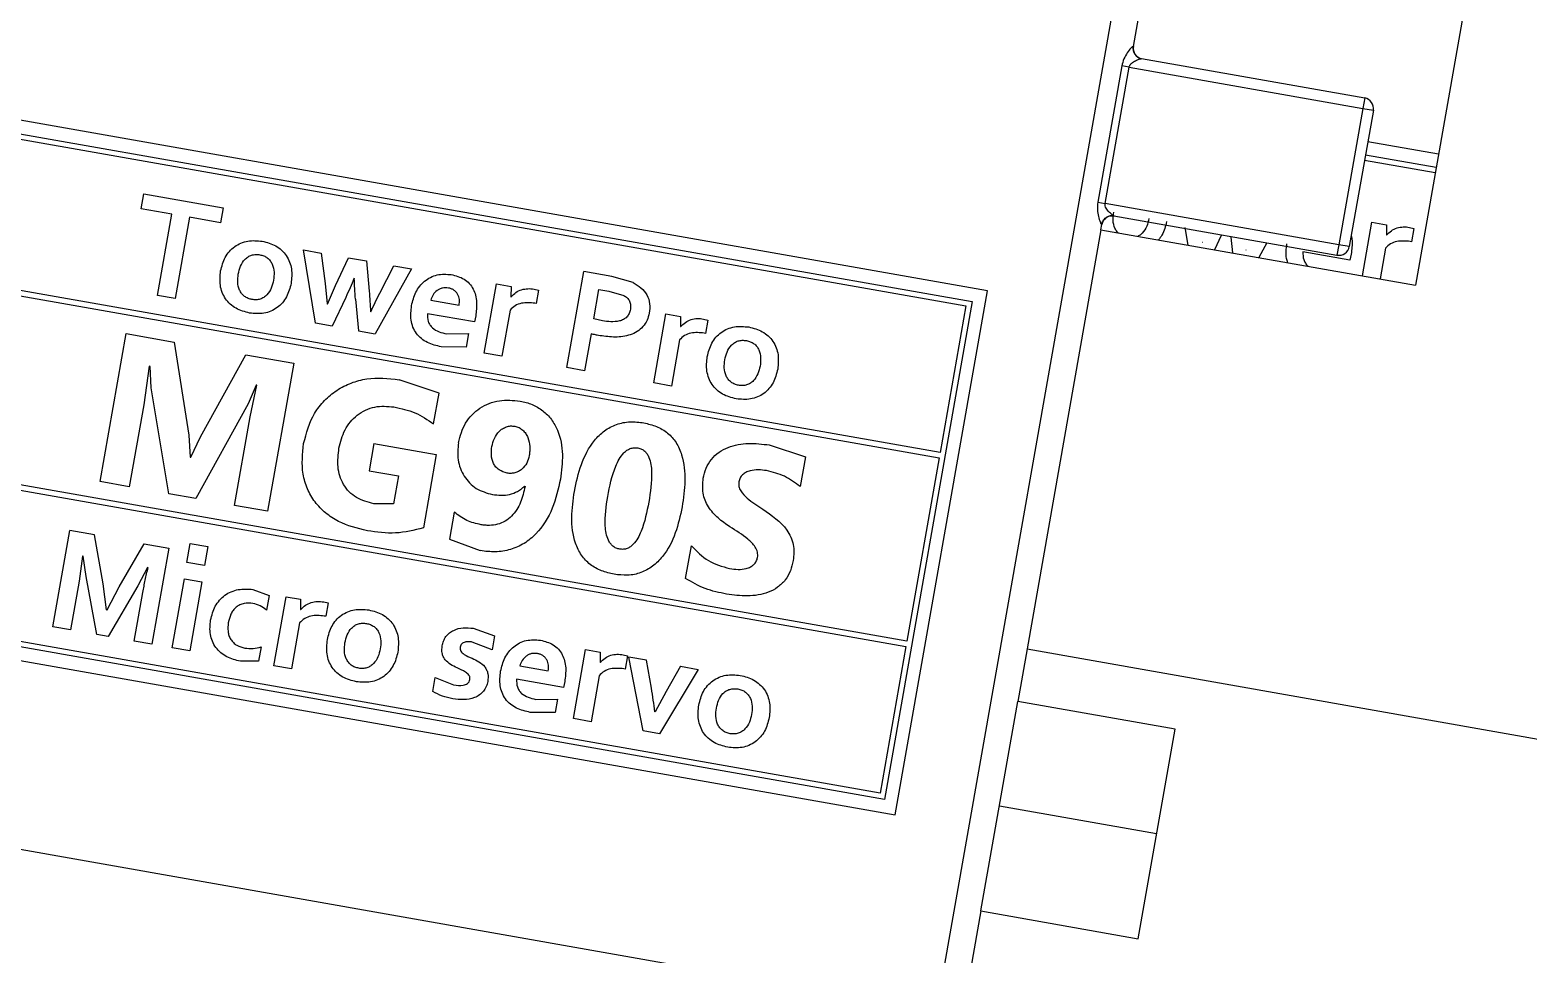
# Model space of a CAD drawing. Header units: millimetres. Extents: x -294 to 2792, y 5 to 1659.
# Drawn here: x -170.98 to -165.35, y 556.69 to 560.16 of the extents above; entities that cross this region are included whole.
import ezdxf

# ---------------------------------------------------------------- set-up
doc = ezdxf.new("R2010")
doc.units = ezdxf.units.MM
doc.layers.get('0').update_dxf_attribs({"lineweight": 18})

msp = doc.modelspace()

# ---------------------------------------------------------------- linework, layer by layer
at = {"color": 7, "linetype": 'Continuous', "lineweight": 25}
for p, q in [((-165.495, 560.7766), (-165.7729, 559.2009)), ((-166.876, 560.4312), (-167.5741, 556.4723)), ((-166.8331, 560.0987), (-166.7775, 560.4138)), ((-166.8331, 560.0987), (-166.8341, 560.0989)), ((-166.8765, 560.0251), (-166.9668, 559.513)), ((-166.9393, 559.5082), (-166.849, 560.0203)), ((-166.849, 560.0203), (-166.8765, 560.0251)), ((-166.849, 560.0203), (-165.9705, 559.8654)), ((-166.8021, 560.0526), (-165.9636, 559.9047)), ((-165.9705, 559.8654), (-166.0608, 559.3533)), ((-165.9311, 559.8584), (-166.0214, 559.3463)), ((-165.9636, 559.9047), (-165.9705, 559.8654)), ((-165.9705, 559.8654), (-165.9311, 559.8584)), ((-167.381, 559.1799), (-171.1232, 559.8397)), ((-171.0827, 559.7818), (-167.4389, 559.1393)), ((-171.0665, 559.7586), (-167.4621, 559.1231)), ((-165.6861, 559.6933), (-165.952, 559.7402)), ((-165.9606, 559.691), (-165.6947, 559.6441)), ((-165.9641, 559.6713), (-165.6982, 559.6244)), ((-170.5626, 559.4886), (-170.5527, 559.5447)), ((-170.5527, 559.5447), (-170.2546, 559.4921)), ((-166.9668, 559.513), (-166.9393, 559.5082)), ((-170.4465, 559.4681), (-170.5626, 559.4886)), ((-170.5004, 559.1625), (-170.4465, 559.4681)), ((-170.3803, 559.4565), (-170.4342, 559.1508)), ((-170.2645, 559.436), (-170.3803, 559.4565)), ((-170.2546, 559.4921), (-170.2645, 559.436)), ((-166.0608, 559.3533), (-166.9393, 559.5082)), ((-166.9063, 559.4617), (-166.0678, 559.3139)), ((-166.9547, 559.4093), (-167.2325, 557.8336)), ((-166.9547, 559.4093), (-166.9512, 559.429)), ((-166.9547, 559.4093), (-165.7729, 559.2009)), ((-166.9522, 559.4292), (-166.9512, 559.429)), ((-166.6272, 559.3516), (-166.638, 559.4177)), ((-165.9721, 559.2361), (-165.9365, 559.438)), ((-165.9365, 559.438), (-165.8816, 559.4283)), ((-165.8816, 559.4283), (-165.882, 559.3899)), ((-165.795, 559.4183), (-165.7785, 559.4144)), ((-165.7785, 559.4144), (-165.7873, 559.3644)), ((-166.5733, 559.3626), (-166.5722, 559.3624)), ((-166.503, 559.3875), (-166.5283, 559.3341)), ((-166.4664, 559.3811), (-166.4608, 559.3223)), ((-166.3309, 559.3603), (-166.362, 559.3048)), ((-166.0608, 559.3533), (-166.0678, 559.3139)), ((-166.0214, 559.3463), (-166.0608, 559.3533)), ((-165.882, 559.3899), (-165.8809, 559.3897)), ((-165.7873, 559.3644), (-165.7927, 559.3654)), ((-169.9526, 559.3338), (-169.8854, 559.3219)), ((-169.9074, 559.0579), (-169.9526, 559.3338)), ((-169.8854, 559.3219), (-169.8711, 559.2072)), ((-169.8316, 559.2002), (-169.7826, 559.3038)), ((-169.7826, 559.3038), (-169.7154, 559.292)), ((-169.7154, 559.292), (-169.7053, 559.178)), ((-166.4099, 559.3338), (-166.4089, 559.3336)), ((-166.0195, 559.295), (-166.1957, 559.3261)), ((-166.0146, 559.3181), (-166.0195, 559.295)), ((-165.8856, 559.3396), (-165.9059, 559.2244)), ((-169.5459, 559.2621), (-169.6828, 559.0183)), ((-169.6658, 559.171), (-169.6131, 559.2739)), ((-169.6131, 559.2739), (-169.5459, 559.2621)), ((-168.9619, 558.8912), (-168.8981, 559.2529)), ((-168.7927, 559.2343), (-168.8981, 559.2529)), ((-168.7127, 559.2106), (-168.7927, 559.2343)), ((-171.1672, 559.1874), (-167.5628, 558.5519)), ((-167.5593, 558.5716), (-171.1637, 559.2071)), ((-169.8711, 559.2072), (-169.8636, 559.1304)), ((-169.8625, 559.1302), (-169.8316, 559.2002)), ((-169.7612, 559.2273), (-169.7622, 559.2275)), ((-169.2726, 558.946), (-169.2268, 559.2058)), ((-169.2268, 559.2058), (-169.1719, 559.1961)), ((-169.1719, 559.1961), (-169.1723, 559.1577)), ((-169.0853, 559.1861), (-169.0688, 559.1822)), ((-169.0688, 559.1822), (-169.0776, 559.1322)), ((-168.8612, 559.0748), (-168.8418, 559.1852)), ((-168.8418, 559.1852), (-168.8045, 559.1786)), ((-168.8045, 559.1786), (-168.7482, 559.1622)), ((-167.7283, 557.2103), (-167.381, 559.1799)), ((-170.4342, 559.1508), (-170.5004, 559.1625)), ((-169.8636, 559.1304), (-169.8625, 559.1302)), ((-169.7933, 559.1553), (-169.8448, 559.0469)), ((-169.7567, 559.1489), (-169.7454, 559.0294)), ((-169.474, 559.1443), (-169.3671, 559.1255)), ((-169.1723, 559.1577), (-169.1712, 559.1575)), ((-169.0776, 559.1322), (-169.083, 559.1332)), ((-167.4389, 559.1393), (-167.7688, 557.2682)), ((-167.4621, 559.1231), (-167.5593, 558.5716)), ((-169.7002, 559.1016), (-169.6992, 559.1014)), ((-169.3098, 559.0629), (-169.486, 559.0939)), ((-169.3049, 559.0859), (-169.3098, 559.0629)), ((-169.1759, 559.1075), (-169.2064, 558.9343)), ((-168.8289, 559.0674), (-168.8612, 559.0748)), ((-168.6358, 558.8337), (-168.59, 559.0935)), ((-168.59, 559.0935), (-168.5351, 559.0838)), ((-168.5351, 559.0838), (-168.5355, 559.0454)), ((-168.4485, 559.0738), (-168.432, 559.0699)), ((-168.432, 559.0699), (-168.4408, 559.0199)), ((-170.7167, 558.4626), (-170.6186, 559.019)), ((-170.6186, 559.019), (-170.4385, 558.9873)), ((-169.8448, 559.0469), (-169.9074, 559.0579)), ((-169.7454, 559.0294), (-169.6828, 559.0183)), ((-169.4143, 559.0183), (-169.3321, 559.0195)), ((-169.3321, 559.0195), (-169.3411, 558.9684)), ((-168.8712, 559.0184), (-168.8957, 558.8795)), ((-168.5355, 559.0454), (-168.5345, 559.0452)), ((-168.4408, 559.0199), (-168.4462, 559.0209)), ((-170.4385, 558.9873), (-170.3835, 558.6375)), ((-169.3411, 558.9684), (-169.4346, 558.9693)), ((-168.5391, 558.9952), (-168.5696, 558.822)), ((-170.5321, 558.8962), (-170.5526, 558.7509)), ((-170.5286, 558.8956), (-170.5321, 558.8962)), ((-170.5249, 558.8148), (-170.5286, 558.8956)), ((-170.3394, 558.6306), (-170.1683, 558.9396)), ((-170.1683, 558.9396), (-169.9889, 558.908)), ((-169.9889, 558.908), (-170.087, 558.3515)), ((-169.2064, 558.9343), (-169.2726, 558.946)), ((-169.4427, 558.7946), (-169.593, 558.8457)), ((-168.8957, 558.8795), (-168.9619, 558.8912)), ((-170.4589, 558.4171), (-170.5249, 558.8148)), ((-170.1302, 558.8253), (-170.1606, 558.7546)), ((-170.1528, 558.7064), (-170.1271, 558.8248)), ((-170.1271, 558.8248), (-170.1302, 558.8253)), ((-169.463, 558.6794), (-169.4427, 558.7946)), ((-168.5696, 558.822), (-168.6358, 558.8337)), ((-170.5526, 558.7509), (-170.6069, 558.4432)), ((-170.1606, 558.7546), (-170.357, 558.3992)), ((-170.2115, 558.3735), (-170.1528, 558.7064)), ((-170.3835, 558.6375), (-170.3778, 558.5545)), ((-170.3756, 558.5541), (-170.3394, 558.6306)), ((-170.3778, 558.5545), (-170.3756, 558.5541)), ((-169.6874, 558.6057), (-169.7055, 558.5032)), ((-169.6874, 558.6057), (-169.4531, 558.5644)), ((-169.4531, 558.5644), (-169.5017, 558.2886)), ((-168.2015, 558.6004), (-168.0656, 558.5553)), ((-168.0656, 558.5553), (-168.0852, 558.444)), ((-169.7055, 558.5032), (-169.5956, 558.4838)), ((-167.5628, 558.5519), (-167.6843, 557.8625)), ((-171.2922, 558.4784), (-167.6878, 557.8428)), ((-167.6843, 557.8625), (-171.2887, 558.4981)), ((-170.6069, 558.4432), (-170.7167, 558.4626)), ((-169.5956, 558.4838), (-169.6141, 558.379)), ((-169.1216, 558.4455), (-169.1194, 558.4443)), ((-170.357, 558.3992), (-170.4589, 558.4171)), ((-170.087, 558.3515), (-170.2115, 558.3735)), ((-169.6141, 558.379), (-169.6877, 558.3793)), ((-169.3856, 558.3479), (-169.4035, 558.2462)), ((-170.894, 557.9167), (-170.8302, 558.2784)), ((-170.7375, 558.2621), (-170.8302, 558.2784)), ((-170.7053, 558.0789), (-170.7375, 558.2621)), ((-170.6447, 558.0673), (-170.5516, 558.2293)), ((-170.5516, 558.2293), (-170.4583, 558.2128)), ((-170.3907, 558.1589), (-170.3781, 558.2302)), ((-170.3781, 558.2302), (-170.3119, 558.2185)), ((-170.3119, 558.2185), (-170.3245, 558.1472)), ((-169.4035, 558.2462), (-169.2877, 558.2031)), ((-168.516, 558.0987), (-168.4944, 558.2217)), ((-170.7822, 558.1825), (-170.7954, 558.0886)), ((-170.7798, 558.182), (-170.7822, 558.1825)), ((-170.7687, 558.1054), (-170.7798, 558.182)), ((-170.4583, 558.2128), (-170.5221, 557.8511)), ((-170.7295, 557.8877), (-170.7687, 558.1054)), ((-170.5387, 558.1395), (-170.5754, 558.0713)), ((-170.5363, 558.1391), (-170.5387, 558.1395)), ((-170.3245, 558.1472), (-170.3907, 558.1589)), ((-170.7954, 558.0886), (-170.8278, 557.905)), ((-170.6921, 557.9811), (-170.7053, 558.0789)), ((-170.6904, 557.9809), (-170.6447, 558.0673)), ((-170.5754, 558.0713), (-170.6867, 557.8801)), ((-170.4457, 557.8377), (-170.3999, 558.0975)), ((-170.3999, 558.0975), (-170.3337, 558.0858)), ((-170.3337, 558.0858), (-170.3795, 557.826)), ((-170.1423, 558.0573), (-170.0815, 558.0341)), ((-170.5883, 557.8628), (-170.556, 558.0461)), ((-170.0815, 558.0341), (-170.0911, 557.98)), ((-170.0636, 557.7703), (-170.0178, 558.0301)), ((-170.0178, 558.0301), (-169.9629, 558.0204)), ((-169.9629, 558.0204), (-169.9633, 557.982)), ((-169.8763, 558.0104), (-169.8598, 558.0065)), ((-169.8598, 558.0065), (-169.8686, 557.9565)), ((-170.6921, 557.9811), (-170.6904, 557.9809)), ((-169.9633, 557.982), (-169.9622, 557.9818)), ((-169.8686, 557.9565), (-169.874, 557.9575)), ((-167.7688, 557.2682), (-171.4126, 557.9107)), ((-167.7851, 557.2913), (-171.3894, 557.9269)), ((-170.8278, 557.905), (-170.894, 557.9167)), ((-170.6867, 557.8801), (-170.7295, 557.8877)), ((-169.9669, 557.9317), (-169.9974, 557.7586)), ((-169.314, 557.9113), (-169.2338, 557.8826)), ((-169.2338, 557.8826), (-169.243, 557.8305)), ((-171.4705, 557.8701), (-167.7283, 557.2103)), ((-170.5221, 557.8511), (-170.5883, 557.8628)), ((-170.3795, 557.826), (-170.4457, 557.8377)), ((-170.1113, 557.8417), (-170.1207, 557.7882)), ((-169.243, 557.8305), (-169.3177, 557.8594)), ((-168.9378, 557.5718), (-168.892, 557.8316)), ((-168.892, 557.8316), (-168.837, 557.8219)), ((-167.6878, 557.8428), (-167.7851, 557.2913)), ((-167.2325, 557.8336), (-167.2672, 557.6367)), ((-167.2325, 557.8336), (-161.1267, 556.757)), ((-170.1207, 557.7882), (-170.1893, 557.7872)), ((-169.9974, 557.7586), (-170.0636, 557.7703)), ((-169.1392, 557.7701), (-169.0322, 557.7513)), ((-168.837, 557.8219), (-168.8374, 557.7835)), ((-168.8374, 557.7835), (-168.8364, 557.7833)), ((-168.7504, 557.8119), (-168.7339, 557.808)), ((-168.7339, 557.808), (-168.7427, 557.758)), ((-168.6627, 557.7912), (-168.7289, 557.8028)), ((-168.6756, 557.5255), (-168.7289, 557.8028)), ((-168.6447, 557.6857), (-168.6627, 557.7912)), ((-168.5353, 557.7687), (-168.5886, 557.6742)), ((-168.5353, 557.7687), (-168.4691, 557.757)), ((-169.466, 557.674), (-169.4568, 557.7263)), ((-169.4568, 557.7263), (-169.3878, 557.6984)), ((-168.9749, 557.6886), (-169.1511, 557.7197)), ((-168.9701, 557.7117), (-168.9749, 557.6886)), ((-168.841, 557.7332), (-168.8715, 557.5601)), ((-168.7427, 557.758), (-168.7482, 557.759)), ((-168.4691, 557.757), (-168.6137, 557.5146)), ((-168.5886, 557.6742), (-168.6305, 557.597)), ((-169.0794, 557.644), (-168.9972, 557.6453)), ((-168.9972, 557.6453), (-169.0062, 557.5942)), ((-167.4061, 556.8488), (-167.2672, 557.6367)), ((-166.6763, 557.5325), (-167.2672, 557.6367)), ((-169.0062, 557.5942), (-169.0997, 557.5951)), ((-168.8715, 557.5601), (-168.9378, 557.5718)), ((-168.6305, 557.597), (-168.6315, 557.5971)), ((-168.6137, 557.5146), (-168.6756, 557.5255)), ((-166.8153, 556.7446), (-166.6763, 557.5325)), ((-160.385, 555.2046), (-172.9905, 557.4273)), ((-166.7458, 557.1386), (-167.3367, 557.2427)), ((-167.4061, 556.8488), (-167.4756, 556.4549)), ((-167.4061, 556.8488), (-166.8153, 556.7446))]:
    msp.add_line(p, q, dxfattribs=at)
for centre, radius, start, end in [((-166.795, 560.0918), 0.0398, 169.7062, 259.7031), ((-166.7937, 560.0917), 0.04, 170, 260), ((-165.9705, 559.8654), 0.04, 350, 80), ((-166.9118, 559.4221), 0.04, 80, 170), ((-166.0608, 559.3533), 0.04, 260, 350)]:
    msp.add_arc(centre, radius, start, end, dxfattribs=at)
for points, knots in [([(-166.8341, 560.0989), (-166.835, 560.0986), (-166.8369, 560.098), (-166.8443, 560.0904), (-166.8558, 560.0754), (-166.8695, 560.0525), (-166.8742, 560.0342), (-166.8765, 560.0251)], [0, 0, 0, 0, 0.0105176, 0.02188727, 0.04369806, 0.06554, 0.08738312, 0.08738312, 0.08738312, 0.08738312]), ([(-166.849, 560.0203), (-166.8487, 560.0216), (-166.848, 560.0243), (-166.8449, 560.0299), (-166.8374, 560.0379), (-166.8247, 560.0454), (-166.8129, 560.0504), (-166.8053, 560.0526), (-166.8031, 560.0526), (-166.8021, 560.0526)], [0, 0, 0, 0, 0.0032288, 0.00675913, 0.01510473, 0.03014707, 0.04516318, 0.05322782, 0.06024047, 0.06024047, 0.06024047, 0.06024047]), ([(-166.9668, 559.513), (-166.9677, 559.5036), (-166.9696, 559.4849), (-166.9646, 559.4587), (-166.9589, 559.4406), (-166.9545, 559.431), (-166.9529, 559.4298), (-166.9522, 559.4292)], [0, 0, 0, 0, 0.02186919, 0.04369835, 0.06546163, 0.07685151, 0.08738253, 0.08738253, 0.08738253, 0.08738253]), ([(-166.9522, 559.4292), (-166.9508, 559.4341), (-166.9486, 559.4415), (-166.9422, 559.4499), (-166.936, 559.4553), (-166.9289, 559.4593), (-166.9189, 559.4626), (-166.9113, 559.4621), (-166.9063, 559.4617)], [0, 0, 0, 0, 0.01507407, 0.0231887, 0.03147554, 0.03976238, 0.04787702, 0.06295109, 0.06295109, 0.06295109, 0.06295109]), ([(-166.9063, 559.4617), (-166.9072, 559.4621), (-166.9093, 559.4628), (-166.9157, 559.4675), (-166.925, 559.4762), (-166.9344, 559.4876), (-166.9388, 559.4977), (-166.9397, 559.504), (-166.9394, 559.5068), (-166.9393, 559.5082)], [0, 0, 0, 0, 0.00700348, 0.01505272, 0.03008269, 0.04510695, 0.05347103, 0.05700718, 0.0602399, 0.0602399, 0.0602399, 0.0602399]), ([(-166.8903, 559.398), (-166.8917, 559.3992), (-166.8968, 559.404), (-166.9051, 559.4193), (-166.9109, 559.4447), (-166.9083, 559.465), (-166.907, 559.4752)], [0, 0, 0, 0, 0.00556726, 0.02108493, 0.05198764, 0.08299378, 0.08299378, 0.08299378, 0.08299378]), ([(-166.7745, 559.4518), (-166.7768, 559.4418), (-166.7813, 559.4219), (-166.7953, 559.4001), (-166.8082, 559.3884), (-166.8146, 559.3857), (-166.8163, 559.3849)], [0, 0, 0, 0, 0.03089777, 0.06170773, 0.07715565, 0.08281509, 0.08281509, 0.08281509, 0.08281509]), ([(-166.7083, 559.4401), (-166.7126, 559.4224), (-166.7186, 559.3974), (-166.7339, 559.377), (-166.7383, 559.3712)], [0, 0, 0, 0, 0.05454594, 0.07675931, 0.07675931, 0.07675931, 0.07675931]), ([(-165.8809, 559.3897), (-165.8754, 559.3954), (-165.8643, 559.4068), (-165.8424, 559.4172), (-165.8226, 559.4204), (-165.8068, 559.42), (-165.7989, 559.4189), (-165.795, 559.4183)], [0, 0, 0, 0, 0.02396273, 0.04792887, 0.07188438, 0.08388998, 0.09590251, 0.09590251, 0.09590251, 0.09590251]), ([(-170.2635, 559.2547), (-170.259, 559.2722), (-170.2522, 559.2986), (-170.2314, 559.3284), (-170.2114, 559.3469), (-170.1876, 559.3601), (-170.1528, 559.3706), (-170.1256, 559.368), (-170.1075, 559.3664)], [0, 0, 0, 0, 0.0544371, 0.0817396, 0.1090323, 0.1363151, 0.1636085, 0.2180149, 0.2180149, 0.2180149, 0.2180149]), ([(-170.1075, 559.3664), (-170.0899, 559.3618), (-170.0634, 559.355), (-170.0339, 559.3334), (-170.0159, 559.3128), (-170.0035, 559.2885), (-169.9942, 559.2533), (-169.9969, 559.2261), (-169.9986, 559.208)], [0, 0, 0, 0, 0.0545826, 0.0819619, 0.1093246, 0.1367009, 0.1640863, 0.218698, 0.218698, 0.218698, 0.218698]), ([(-166.2529, 559.2856), (-166.2546, 559.291), (-166.2615, 559.3138), (-166.2582, 559.3377), (-166.2557, 559.356)], [0, 0, 0, 0, 0.01719515, 0.07206027, 0.07206027, 0.07206027, 0.07206027]), ([(-166.0142, 559.3874), (-166.013, 559.3813), (-166.0087, 559.3584), (-166.0121, 559.3351), (-166.0146, 559.3181)], [0, 0, 0, 0, 0.01869525, 0.07030157, 0.07030157, 0.07030157, 0.07030157]), ([(-165.7927, 559.3654), (-165.8096, 559.3669), (-165.835, 559.3692), (-165.8675, 559.3574), (-165.8795, 559.3456), (-165.8856, 559.3396)], [0, 0, 0, 0, 0.0511241, 0.076758, 0.102384, 0.102384, 0.102384, 0.102384]), ([(-170.1973, 559.243), (-170.195, 559.2529), (-170.1905, 559.2728), (-170.1766, 559.2951), (-170.161, 559.3082), (-170.147, 559.3146), (-170.1318, 559.3171), (-170.1216, 559.316), (-170.1165, 559.3154)], [0, 0, 0, 0, 0.0308777, 0.0616689, 0.0773626, 0.092352, 0.1078455, 0.1234179, 0.1234179, 0.1234179, 0.1234179]), ([(-170.1165, 559.3154), (-170.1114, 559.3142), (-170.1014, 559.3118), (-170.0879, 559.3042), (-170.0768, 559.2935), (-170.0665, 559.2758), (-170.0611, 559.2501), (-170.0636, 559.2298), (-170.0648, 559.2196)], [0, 0, 0, 0, 0.0157074, 0.0312849, 0.0464084, 0.0619812, 0.0928863, 0.1238749, 0.1238749, 0.1238749, 0.1238749]), ([(-166.1957, 559.3261), (-166.1958, 559.3162), (-166.1959, 559.3013), (-166.1869, 559.284), (-166.1805, 559.2751), (-166.1756, 559.2722), (-166.1748, 559.2718)], [0, 0, 0, 0, 0.02955735, 0.04438603, 0.05924937, 0.06182612, 0.06182612, 0.06182612, 0.06182612]), ([(-170.1546, 559.0963), (-170.1723, 559.1008), (-170.1988, 559.1076), (-170.2283, 559.1292), (-170.2462, 559.1496), (-170.2586, 559.1739), (-170.2681, 559.2092), (-170.2654, 559.2365), (-170.2635, 559.2547)], [0, 0, 0, 0, 0.0546192, 0.0820114, 0.1093966, 0.1363336, 0.1641919, 0.2188377, 0.2188377, 0.2188377, 0.2188377]), ([(-170.1457, 559.1472), (-170.1506, 559.1484), (-170.1606, 559.1507), (-170.1741, 559.1584), (-170.1851, 559.1693), (-170.1956, 559.1869), (-170.2011, 559.2126), (-170.1986, 559.2328), (-170.1973, 559.243)], [0, 0, 0, 0, 0.0155234, 0.0309467, 0.0464223, 0.0619235, 0.0927935, 0.1237668, 0.1237668, 0.1237668, 0.1237668]), ([(-169.546, 559.1238), (-169.5418, 559.1412), (-169.5356, 559.1673), (-169.516, 559.1973), (-169.4976, 559.2168), (-169.4751, 559.2313), (-169.4414, 559.2438), (-169.4146, 559.2421), (-169.3967, 559.241)], [0, 0, 0, 0, 0.0537213, 0.0806459, 0.1075529, 0.1344576, 0.1613586, 0.2149041, 0.2149041, 0.2149041, 0.2149041]), ([(-169.3967, 559.241), (-169.38, 559.2366), (-169.3549, 559.2301), (-169.3282, 559.208), (-169.3137, 559.1871), (-169.3047, 559.1629), (-169.2995, 559.1289), (-169.3028, 559.1029), (-169.3049, 559.0859)], [0, 0, 0, 0, 0.0515652, 0.077303, 0.1033031, 0.1279442, 0.1551028, 0.2068496, 0.2068496, 0.2068496, 0.2068496]), ([(-169.9986, 559.208), (-170.0031, 559.1904), (-170.0099, 559.164), (-170.0308, 559.1342), (-170.0507, 559.1157), (-170.0745, 559.1025), (-170.1094, 559.092), (-170.1365, 559.0946), (-170.1546, 559.0963)], [0, 0, 0, 0, 0.0544461, 0.0817535, 0.1090542, 0.1363482, 0.163651, 0.2180679, 0.2180679, 0.2180679, 0.2180679]), ([(-170.0648, 559.2196), (-170.0671, 559.2097), (-170.0717, 559.1898), (-170.0855, 559.1676), (-170.1012, 559.1546), (-170.1152, 559.148), (-170.1279, 559.146), (-170.1381, 559.1461), (-170.1431, 559.1468), (-170.1457, 559.1472)], [0, 0, 0, 0, 0.0308476, 0.0616076, 0.0770305, 0.0924459, 0.1078659, 0.1155952, 0.123323, 0.123323, 0.123323, 0.123323]), ([(-169.7622, 559.2275), (-169.767, 559.2153), (-169.7767, 559.1909), (-169.7877, 559.1672), (-169.7933, 559.1553)], [0, 0, 0, 0, 0.03929786, 0.07859539, 0.07859539, 0.07859539, 0.07859539]), ([(-169.7567, 559.1489), (-169.7579, 559.1619), (-169.7602, 559.188), (-169.7609, 559.2142), (-169.7612, 559.2273)], [0, 0, 0, 0, 0.03929942, 0.07859838, 0.07859838, 0.07859838, 0.07859838]), ([(-169.7053, 559.178), (-169.7042, 559.1653), (-169.702, 559.1398), (-169.7008, 559.1143), (-169.7002, 559.1016)], [0, 0, 0, 0, 0.038293, 0.07658631, 0.07658631, 0.07658631, 0.07658631]), ([(-169.4077, 559.1904), (-169.4152, 559.1911), (-169.4264, 559.192), (-169.4406, 559.187), (-169.4534, 559.1794), (-169.4662, 559.1653), (-169.4714, 559.1513), (-169.474, 559.1443)], [0, 0, 0, 0, 0.02244896, 0.03374878, 0.04504386, 0.0675377, 0.09009398, 0.09009398, 0.09009398, 0.09009398]), ([(-169.3671, 559.1255), (-169.3664, 559.1327), (-169.3649, 559.147), (-169.3704, 559.1647), (-169.379, 559.1762), (-169.3874, 559.1833), (-169.3956, 559.1872), (-169.4024, 559.1894), (-169.406, 559.1901), (-169.4077, 559.1904)], [0, 0, 0, 0, 0.02177858, 0.04350565, 0.05416398, 0.06533515, 0.0762355, 0.08169343, 0.08715564, 0.08715564, 0.08715564, 0.08715564]), ([(-169.1712, 559.1575), (-169.1657, 559.1632), (-169.1546, 559.1746), (-169.1327, 559.185), (-169.1129, 559.1882), (-169.0971, 559.1879), (-169.0892, 559.1867), (-169.0853, 559.1861)], [0, 0, 0, 0, 0.02396273, 0.04792887, 0.07188438, 0.08388998, 0.09590251, 0.09590251, 0.09590251, 0.09590251]), ([(-168.7127, 559.2106), (-168.7026, 559.2047), (-168.6824, 559.1929), (-168.6598, 559.1653), (-168.6487, 559.1312), (-168.6513, 559.1079), (-168.6526, 559.0963)], [0, 0, 0, 0, 0.0354998, 0.0709221, 0.1062912, 0.1417664, 0.1417664, 0.1417664, 0.1417664]), ([(-169.6992, 559.1014), (-169.6938, 559.1131), (-169.6831, 559.1365), (-169.6716, 559.1595), (-169.6658, 559.171)], [0, 0, 0, 0, 0.03861045, 0.07722098, 0.07722098, 0.07722098, 0.07722098]), ([(-169.4346, 558.9693), (-169.4523, 558.9736), (-169.4788, 558.98), (-169.5097, 558.9994), (-169.5287, 559.0191), (-169.5415, 559.0432), (-169.5512, 559.0785), (-169.548, 559.1057), (-169.546, 559.1238)], [0, 0, 0, 0, 0.0547032, 0.0820866, 0.1094553, 0.1368297, 0.1642217, 0.2188599, 0.2188599, 0.2188599, 0.2188599]), ([(-169.083, 559.1332), (-169.0999, 559.1347), (-169.1253, 559.1371), (-169.1578, 559.1252), (-169.1698, 559.1134), (-169.1759, 559.1075)], [0, 0, 0, 0, 0.0511241, 0.076758, 0.102384, 0.102384, 0.102384, 0.102384]), ([(-168.7482, 559.1622), (-168.7438, 559.1594), (-168.735, 559.1539), (-168.7257, 559.1411), (-168.7219, 559.1257), (-168.7231, 559.1154), (-168.7237, 559.1103)], [0, 0, 0, 0, 0.01571328, 0.03137086, 0.04705227, 0.06275853, 0.06275853, 0.06275853, 0.06275853]), ([(-169.486, 559.0939), (-169.486, 559.0841), (-169.4861, 559.0693), (-169.4774, 559.0516), (-169.4645, 559.0369), (-169.4428, 559.0246), (-169.4238, 559.0204), (-169.4143, 559.0183)], [0, 0, 0, 0, 0.0294267, 0.0441898, 0.0589874, 0.0884618, 0.118058, 0.118058, 0.118058, 0.118058]), ([(-168.6526, 559.0963), (-168.6548, 559.087), (-168.6593, 559.0684), (-168.6754, 559.0442), (-168.6975, 559.0256), (-168.7326, 559.0101), (-168.7806, 559.0033), (-168.8183, 559.0085), (-168.8372, 559.011)], [0, 0, 0, 0, 0.0288331, 0.057641, 0.0864494, 0.1152892, 0.1728526, 0.2305607, 0.2305607, 0.2305607, 0.2305607]), ([(-168.7237, 559.1103), (-168.7249, 559.1051), (-168.7275, 559.0946), (-168.7361, 559.0811), (-168.7492, 559.0713), (-168.7696, 559.0643), (-168.7971, 559.0626), (-168.8183, 559.0658), (-168.8289, 559.0674)], [0, 0, 0, 0, 0.0162252, 0.0324264, 0.0475367, 0.0648516, 0.0972738, 0.1297681, 0.1297681, 0.1297681, 0.1297681]), ([(-168.5345, 559.0452), (-168.5289, 559.0509), (-168.5178, 559.0623), (-168.4959, 559.0727), (-168.4761, 559.076), (-168.4603, 559.0756), (-168.4524, 559.0744), (-168.4485, 559.0738)], [0, 0, 0, 0, 0.02396273, 0.04792887, 0.07188437, 0.08388998, 0.0959025, 0.0959025, 0.0959025, 0.0959025]), ([(-168.8372, 559.011), (-168.841, 559.0117), (-168.8467, 559.0128), (-168.8581, 559.015), (-168.8656, 559.0169), (-168.8712, 559.0184)], [0, 0, 0, 0, 0.0115759, 0.01740383, 0.03480598, 0.03480598, 0.03480598, 0.03480598]), ([(-168.4462, 559.0209), (-168.4631, 559.0225), (-168.4885, 559.0248), (-168.521, 559.013), (-168.533, 559.0011), (-168.5391, 558.9952)], [0, 0, 0, 0, 0.0511241, 0.076758, 0.102384, 0.102384, 0.102384, 0.102384]), ([(-168.4346, 558.9322), (-168.4301, 558.9498), (-168.4233, 558.9761), (-168.4025, 559.006), (-168.3825, 559.0244), (-168.3587, 559.0376), (-168.3239, 559.0481), (-168.2967, 559.0456), (-168.2786, 559.0439)], [0, 0, 0, 0, 0.0544371, 0.0817396, 0.1090323, 0.1363151, 0.1636085, 0.2180149, 0.2180149, 0.2180149, 0.2180149]), ([(-168.2786, 559.0439), (-168.261, 559.0393), (-168.2345, 559.0325), (-168.205, 559.0109), (-168.187, 558.9904), (-168.1746, 558.9661), (-168.1653, 558.9308), (-168.168, 558.9036), (-168.1697, 558.8855)], [0, 0, 0, 0, 0.0545826, 0.0819619, 0.1093246, 0.1367009, 0.1640863, 0.218698, 0.218698, 0.218698, 0.218698]), ([(-168.3684, 558.9205), (-168.3661, 558.9305), (-168.3616, 558.9503), (-168.3477, 558.9726), (-168.3321, 558.9857), (-168.3181, 558.9921), (-168.3029, 558.9947), (-168.2927, 558.9935), (-168.2876, 558.9929)], [0, 0, 0, 0, 0.0308777, 0.0616689, 0.0773626, 0.092352, 0.1078455, 0.1234179, 0.1234179, 0.1234179, 0.1234179]), ([(-168.2876, 558.9929), (-168.2826, 558.9917), (-168.2725, 558.9893), (-168.259, 558.9817), (-168.2479, 558.971), (-168.2376, 558.9533), (-168.2322, 558.9276), (-168.2347, 558.9073), (-168.236, 558.8971)], [0, 0, 0, 0, 0.0157074, 0.0312849, 0.0464084, 0.0619812, 0.0928863, 0.1238749, 0.1238749, 0.1238749, 0.1238749]), ([(-168.3257, 558.7738), (-168.3434, 558.7783), (-168.3699, 558.7851), (-168.3994, 558.8067), (-168.4173, 558.8271), (-168.4297, 558.8515), (-168.4392, 558.8867), (-168.4365, 558.9141), (-168.4346, 558.9322)], [0, 0, 0, 0, 0.0546192, 0.0820114, 0.1093966, 0.1363336, 0.1641919, 0.2188377, 0.2188377, 0.2188377, 0.2188377]), ([(-168.3168, 558.8247), (-168.3218, 558.8259), (-168.3317, 558.8283), (-168.3452, 558.836), (-168.3562, 558.8468), (-168.3667, 558.8644), (-168.3722, 558.8901), (-168.3697, 558.9104), (-168.3684, 558.9205)], [0, 0, 0, 0, 0.0155234, 0.0309467, 0.0464223, 0.0619235, 0.0927935, 0.1237668, 0.1237668, 0.1237668, 0.1237668]), ([(-168.236, 558.8971), (-168.2382, 558.8872), (-168.2428, 558.8674), (-168.2566, 558.8451), (-168.2723, 558.8321), (-168.2863, 558.8255), (-168.299, 558.8235), (-168.3092, 558.8236), (-168.3142, 558.8243), (-168.3168, 558.8247)], [0, 0, 0, 0, 0.0308476, 0.0616076, 0.0770305, 0.0924459, 0.1078659, 0.1155952, 0.123323, 0.123323, 0.123323, 0.123323]), ([(-169.9516, 558.6056), (-169.9412, 558.6451), (-169.9256, 558.7044), (-169.8748, 558.7686), (-169.8278, 558.8075), (-169.7735, 558.8353), (-169.6945, 558.8564), (-169.6336, 558.85), (-169.593, 558.8457)], [0, 0, 0, 0, 0.1221796, 0.1835018, 0.2448282, 0.3060116, 0.3674903, 0.4898365, 0.4898365, 0.4898365, 0.4898365]), ([(-168.1697, 558.8855), (-168.1742, 558.8679), (-168.181, 558.8415), (-168.2019, 558.8117), (-168.2218, 558.7932), (-168.2456, 558.78), (-168.2805, 558.7695), (-168.3077, 558.7721), (-168.3257, 558.7738)], [0, 0, 0, 0, 0.0544461, 0.0817535, 0.1090542, 0.1363482, 0.163651, 0.2180679, 0.2180679, 0.2180679, 0.2180679]), ([(-169.8188, 558.588), (-169.813, 558.6117), (-169.8042, 558.6473), (-169.777, 558.6879), (-169.7507, 558.7134), (-169.7195, 558.7324), (-169.6732, 558.7488), (-169.6366, 558.7456), (-169.6121, 558.7434)], [0, 0, 0, 0, 0.0733505, 0.1101156, 0.1468748, 0.1836338, 0.2203797, 0.2935793, 0.2935793, 0.2935793, 0.2935793]), ([(-169.6121, 558.7434), (-169.5852, 558.7376), (-169.5312, 558.7261), (-169.4857, 558.6949), (-169.463, 558.6794)], [0, 0, 0, 0, 0.08279, 0.1654199, 0.1654199, 0.1654199, 0.1654199]), ([(-169.3697, 558.6089), (-169.3628, 558.6344), (-169.3525, 558.6728), (-169.3198, 558.7145), (-169.2898, 558.7399), (-169.2547, 558.7578), (-169.2036, 558.7718), (-169.164, 558.768), (-169.1377, 558.7655)], [0, 0, 0, 0, 0.0790792, 0.1189544, 0.1584722, 0.1975169, 0.2378633, 0.3170238, 0.3170238, 0.3170238, 0.3170238]), ([(-169.1377, 558.7655), (-169.1226, 558.7619), (-169.0922, 558.7549), (-169.0516, 558.7308), (-169.0188, 558.6972), (-168.9886, 558.6425), (-168.9743, 558.5643), (-168.9822, 558.5027), (-168.9862, 558.4719)], [0, 0, 0, 0, 0.047064, 0.094083, 0.141089, 0.1881309, 0.281947, 0.3760408, 0.3760408, 0.3760408, 0.3760408]), ([(-169.2439, 558.5946), (-169.2414, 558.605), (-169.2363, 558.6257), (-169.221, 558.6484), (-169.2044, 558.662), (-169.1899, 558.669), (-169.1742, 558.6726), (-169.1637, 558.6715), (-169.1584, 558.671)], [0, 0, 0, 0, 0.0322361, 0.064433, 0.0808308, 0.0970881, 0.1129009, 0.1289532, 0.1289532, 0.1289532, 0.1289532]), ([(-169.1584, 558.671), (-169.1528, 558.6695), (-169.1417, 558.6667), (-169.1276, 558.6567), (-169.1163, 558.6436), (-169.1057, 558.6232), (-169.1015, 558.6002), (-169.1013, 558.5774), (-169.103, 558.566), (-169.1038, 558.5604)], [0, 0, 0, 0, 0.0172512, 0.034505, 0.0513436, 0.0690504, 0.1035633, 0.1208527, 0.1381635, 0.1381635, 0.1381635, 0.1381635]), ([(-168.9339, 558.4261), (-168.9267, 558.46), (-168.9122, 558.5275), (-168.8721, 558.6061), (-168.8226, 558.6552), (-168.7764, 558.6801), (-168.7245, 558.6898), (-168.6901, 558.6856), (-168.6729, 558.6835)], [0, 0, 0, 0, 0.104872, 0.209427, 0.2618153, 0.3141536, 0.3665074, 0.4189185, 0.4189185, 0.4189185, 0.4189185]), ([(-168.6729, 558.6835), (-168.6569, 558.6798), (-168.6248, 558.6725), (-168.5823, 558.6472), (-168.5492, 558.6098), (-168.5228, 558.549), (-168.515, 558.4652), (-168.5243, 558.4003), (-168.529, 558.3678)], [0, 0, 0, 0, 0.0497459, 0.0994288, 0.1472909, 0.1987675, 0.2980272, 0.3975726, 0.3975726, 0.3975726, 0.3975726]), ([(-169.712, 558.2779), (-169.7495, 558.287), (-169.8058, 558.3006), (-169.8702, 558.3434), (-169.9102, 558.385), (-169.9393, 558.435), (-169.9615, 558.5093), (-169.9556, 558.5671), (-169.9516, 558.6056)], [0, 0, 0, 0, 0.1158469, 0.173897, 0.2319279, 0.2894779, 0.3479826, 0.4637025, 0.4637025, 0.4637025, 0.4637025]), ([(-169.6877, 558.3793), (-169.7104, 558.3852), (-169.7445, 558.3942), (-169.7813, 558.4237), (-169.8026, 558.4516), (-169.8167, 558.4838), (-169.8259, 558.5298), (-169.8216, 558.5647), (-169.8188, 558.588)], [0, 0, 0, 0, 0.0702204, 0.1054684, 0.1407173, 0.1758061, 0.2112291, 0.2816459, 0.2816459, 0.2816459, 0.2816459]), ([(-169.3697, 558.6089), (-169.3717, 558.5872), (-169.3756, 558.5437), (-169.3558, 558.4911), (-169.3286, 558.4573), (-169.295, 558.429), (-169.2633, 558.42), (-169.2422, 558.414)], [0, 0, 0, 0, 0.0659921, 0.13189, 0.16478, 0.1980546, 0.2639385, 0.2639385, 0.2639385, 0.2639385]), ([(-169.1867, 558.4948), (-169.1973, 558.4977), (-169.2132, 558.5021), (-169.2293, 558.5172), (-169.2413, 558.5352), (-169.2479, 558.5624), (-169.2453, 558.5839), (-169.2439, 558.5946)], [0, 0, 0, 0, 0.0328203, 0.049321, 0.0658057, 0.0986686, 0.1315988, 0.1315988, 0.1315988, 0.1315988]), ([(-169.1038, 558.5604), (-169.1063, 558.5508), (-169.1113, 558.5317), (-169.1273, 558.5119), (-169.1436, 558.5007), (-169.1574, 558.4953), (-169.1696, 558.4934), (-169.1795, 558.4936), (-169.1843, 558.4944), (-169.1867, 558.4948)], [0, 0, 0, 0, 0.0297853, 0.0595318, 0.0746335, 0.0894066, 0.1043212, 0.1117895, 0.1192588, 0.1192588, 0.1192588, 0.1192588]), ([(-168.8089, 558.4072), (-168.8012, 558.4455), (-168.7896, 558.503), (-168.7592, 558.5611), (-168.7371, 558.5806), (-168.724, 558.5875), (-168.7096, 558.5908), (-168.6998, 558.5898), (-168.695, 558.5892)], [0, 0, 0, 0, 0.1186393, 0.1777608, 0.1932787, 0.2074498, 0.2222849, 0.2371209, 0.2371209, 0.2371209, 0.2371209]), ([(-168.695, 558.5892), (-168.6904, 558.5881), (-168.6812, 558.5858), (-168.6694, 558.5777), (-168.6603, 558.5668), (-168.6474, 558.5415), (-168.6398, 558.4789), (-168.6484, 558.4231), (-168.6542, 558.3858)], [0, 0, 0, 0, 0.0142685, 0.0285567, 0.0422731, 0.0571513, 0.1141077, 0.2283951, 0.2283951, 0.2283951, 0.2283951]), ([(-168.4497, 558.475), (-168.4468, 558.4878), (-168.441, 558.5133), (-168.4204, 558.5474), (-168.3914, 558.5743), (-168.3449, 558.5987), (-168.2792, 558.6099), (-168.2274, 558.6036), (-168.2015, 558.6004)], [0, 0, 0, 0, 0.0395762, 0.0790913, 0.1187219, 0.1581595, 0.2370431, 0.3161632, 0.3161632, 0.3161632, 0.3161632]), ([(-168.2116, 558.504), (-168.2219, 558.5054), (-168.2426, 558.5082), (-168.2692, 558.5054), (-168.289, 558.4981), (-168.302, 558.4892), (-168.312, 558.4771), (-168.3147, 558.4672), (-168.3161, 558.4622)], [0, 0, 0, 0, 0.0315355, 0.0630438, 0.0797964, 0.0951552, 0.110421, 0.1260378, 0.1260378, 0.1260378, 0.1260378]), ([(-168.0852, 558.444), (-168.1042, 558.4583), (-168.1422, 558.487), (-168.1885, 558.4983), (-168.2116, 558.504)], [0, 0, 0, 0, 0.0713705, 0.1428387, 0.1428387, 0.1428387, 0.1428387]), ([(-168.9862, 558.4719), (-168.9946, 558.4348), (-169.0114, 558.3607), (-169.0622, 558.2771), (-169.1214, 558.2285), (-169.1741, 558.2054), (-169.231, 558.1961), (-169.2688, 558.2007), (-169.2877, 558.2031)], [0, 0, 0, 0, 0.1153058, 0.2302146, 0.288349, 0.3454925, 0.4031263, 0.4608133, 0.4608133, 0.4608133, 0.4608133]), ([(-169.1194, 558.4443), (-169.124, 558.4242), (-169.1332, 558.3839), (-169.161, 558.3385), (-169.1938, 558.3131), (-169.2226, 558.3007), (-169.2485, 558.2977), (-169.2692, 558.2983), (-169.2794, 558.2999), (-169.2846, 558.3006)], [0, 0, 0, 0, 0.0626527, 0.1250448, 0.1563627, 0.1876746, 0.2189932, 0.2346841, 0.2503757, 0.2503757, 0.2503757, 0.2503757]), ([(-169.2422, 558.414), (-169.2204, 558.4119), (-169.1876, 558.4088), (-169.1518, 558.4229), (-169.1336, 558.4345), (-169.1256, 558.4419), (-169.1216, 558.4455)], [0, 0, 0, 0, 0.0654291, 0.0982746, 0.1147358, 0.1311962, 0.1311962, 0.1311962, 0.1311962]), ([(-168.3492, 558.2925), (-168.3645, 558.3031), (-168.395, 558.3243), (-168.4324, 558.3661), (-168.4548, 558.4191), (-168.4514, 558.4563), (-168.4497, 558.475)], [0, 0, 0, 0, 0.0565366, 0.1129758, 0.1692146, 0.2255169, 0.2255169, 0.2255169, 0.2255169]), ([(-168.3161, 558.4622), (-168.3165, 558.4561), (-168.3174, 558.444), (-168.3065, 558.4218), (-168.2853, 558.4003), (-168.2565, 558.3788), (-168.2363, 558.3658), (-168.2261, 558.3594)], [0, 0, 0, 0, 0.0180696, 0.0361705, 0.0724159, 0.1087533, 0.1451041, 0.1451041, 0.1451041, 0.1451041]), ([(-168.7845, 558.1143), (-168.8005, 558.118), (-168.8325, 558.1253), (-168.8757, 558.1494), (-168.91, 558.1855), (-168.9384, 558.2453), (-168.9477, 558.3289), (-168.9385, 558.3937), (-168.9339, 558.4261)], [0, 0, 0, 0, 0.0496921, 0.0993236, 0.1476104, 0.1985507, 0.2976459, 0.3970722, 0.3970722, 0.3970722, 0.3970722]), ([(-168.7637, 558.2088), (-168.7682, 558.2099), (-168.7773, 558.212), (-168.7892, 558.2195), (-168.799, 558.2296), (-168.8133, 558.2537), (-168.8229, 558.3153), (-168.8145, 558.3704), (-168.8089, 558.4072)], [0, 0, 0, 0, 0.0141086, 0.0282204, 0.0418843, 0.0564459, 0.112626, 0.2254289, 0.2254289, 0.2254289, 0.2254289]), ([(-168.6542, 558.3858), (-168.6616, 558.3486), (-168.6728, 558.293), (-168.7017, 558.2367), (-168.723, 558.2177), (-168.7355, 558.2108), (-168.7495, 558.2073), (-168.759, 558.2083), (-168.7637, 558.2088)], [0, 0, 0, 0, 0.1148115, 0.1720348, 0.1866028, 0.2007526, 0.2150988, 0.2294617, 0.2294617, 0.2294617, 0.2294617]), ([(-169.2846, 558.3006), (-169.3031, 558.3048), (-169.3403, 558.3132), (-169.3705, 558.3364), (-169.3856, 558.3479)], [0, 0, 0, 0, 0.0571379, 0.1141767, 0.1141767, 0.1141767, 0.1141767]), ([(-168.529, 558.3678), (-168.5361, 558.3347), (-168.5503, 558.2684), (-168.5899, 558.1914), (-168.6382, 558.1431), (-168.6833, 558.1183), (-168.7339, 558.1083), (-168.7676, 558.1123), (-168.7845, 558.1143)], [0, 0, 0, 0, 0.1027827, 0.2052541, 0.2571104, 0.3078995, 0.3591939, 0.4105556, 0.4105556, 0.4105556, 0.4105556]), ([(-168.2261, 558.3594), (-168.1925, 558.3361), (-168.1504, 558.3071), (-168.1194, 558.2549), (-168.1068, 558.2163), (-168.1097, 558.1859), (-168.1117, 558.1657)], [0, 0, 0, 0, 0.1219725, 0.1526097, 0.1832354, 0.244226, 0.244226, 0.244226, 0.244226]), ([(-169.5017, 558.2886), (-169.5364, 558.28), (-169.6058, 558.2628), (-169.6766, 558.2728), (-169.712, 558.2779)], [0, 0, 0, 0, 0.107157, 0.2145406, 0.2145406, 0.2145406, 0.2145406]), ([(-168.2454, 558.1777), (-168.245, 558.1846), (-168.2441, 558.1983), (-168.2569, 558.2232), (-168.2914, 558.2565), (-168.326, 558.2781), (-168.3492, 558.2925)], [0, 0, 0, 0, 0.0204996, 0.0410565, 0.0821714, 0.1646603, 0.1646603, 0.1646603, 0.1646603]), ([(-168.4944, 558.2217), (-168.4743, 558.2009), (-168.4341, 558.1594), (-168.3784, 558.1438), (-168.3506, 558.136)], [0, 0, 0, 0, 0.0867203, 0.1734078, 0.1734078, 0.1734078, 0.1734078]), ([(-168.1117, 558.1657), (-168.1146, 558.1527), (-168.1204, 558.1268), (-168.1401, 558.0916), (-168.1693, 558.064), (-168.2165, 558.0392), (-168.2836, 558.0295), (-168.336, 558.0364), (-168.3622, 558.0399)], [0, 0, 0, 0, 0.0401582, 0.0802515, 0.1203536, 0.1604694, 0.2404739, 0.3207801, 0.3207801, 0.3207801, 0.3207801]), ([(-168.3506, 558.136), (-168.34, 558.1345), (-168.3192, 558.1316), (-168.2924, 558.1342), (-168.2726, 558.1411), (-168.2595, 558.15), (-168.2495, 558.1624), (-168.2468, 558.1726), (-168.2454, 558.1777)], [0, 0, 0, 0, 0.0323772, 0.0636094, 0.0804543, 0.0954002, 0.1112945, 0.1272004, 0.1272004, 0.1272004, 0.1272004]), ([(-170.556, 558.0461), (-170.5531, 558.0617), (-170.5472, 558.0928), (-170.54, 558.1237), (-170.5363, 558.1391)], [0, 0, 0, 0, 0.04752464, 0.09505037, 0.09505037, 0.09505037, 0.09505037]), ([(-170.3012, 557.942), (-170.2968, 557.9601), (-170.2902, 557.9871), (-170.2684, 558.0172), (-170.2482, 558.0362), (-170.2239, 558.0497), (-170.1885, 558.0606), (-170.1608, 558.0586), (-170.1423, 558.0573)], [0, 0, 0, 0, 0.0555572, 0.0834215, 0.1112708, 0.1391195, 0.1669702, 0.2224887, 0.2224887, 0.2224887, 0.2224887]), ([(-168.3622, 558.0399), (-168.3895, 558.0454), (-168.4441, 558.0565), (-168.4921, 558.0847), (-168.516, 558.0987)], [0, 0, 0, 0, 0.0835806, 0.1669527, 0.1669527, 0.1669527, 0.1669527]), ([(-170.1421, 558.0047), (-170.1533, 558.0057), (-170.1701, 558.0072), (-170.1915, 558.0001), (-170.2056, 557.9911), (-170.217, 557.9787), (-170.2285, 557.9595), (-170.2323, 557.9429), (-170.2347, 557.9319)], [0, 0, 0, 0, 0.0336326, 0.0504935, 0.0673595, 0.0837045, 0.1011264, 0.1348448, 0.1348448, 0.1348448, 0.1348448]), ([(-170.0911, 557.98), (-170.0988, 557.9858), (-170.1141, 557.9975), (-170.1328, 558.0023), (-170.1421, 558.0047)], [0, 0, 0, 0, 0.02896501, 0.05787524, 0.05787524, 0.05787524, 0.05787524]), ([(-169.9622, 557.9818), (-169.9567, 557.9875), (-169.9455, 557.9989), (-169.9236, 558.0093), (-169.9039, 558.0125), (-169.888, 558.0121), (-169.8802, 558.011), (-169.8763, 558.0104)], [0, 0, 0, 0, 0.02396273, 0.04792887, 0.07188437, 0.08388998, 0.0959025, 0.0959025, 0.0959025, 0.0959025]), ([(-170.1893, 557.7872), (-170.2069, 557.7916), (-170.2333, 557.7983), (-170.2634, 557.8186), (-170.2823, 557.8382), (-170.2955, 557.862), (-170.306, 557.8968), (-170.3031, 557.924), (-170.3012, 557.942)], [0, 0, 0, 0, 0.0544284, 0.081704, 0.108974, 0.1362355, 0.1635166, 0.2179023, 0.2179023, 0.2179023, 0.2179023]), ([(-169.874, 557.9575), (-169.8909, 557.959), (-169.9163, 557.9614), (-169.9487, 557.9495), (-169.9608, 557.9377), (-169.9669, 557.9317)], [0, 0, 0, 0, 0.0511241, 0.076758, 0.102384, 0.102384, 0.102384, 0.102384]), ([(-169.8624, 557.8688), (-169.8579, 557.8863), (-169.8511, 557.9127), (-169.8303, 557.9425), (-169.8103, 557.961), (-169.7865, 557.9742), (-169.7517, 557.9847), (-169.7245, 557.9821), (-169.7064, 557.9804)], [0, 0, 0, 0, 0.0544371, 0.0817396, 0.1090323, 0.1363151, 0.1636085, 0.2180149, 0.2180149, 0.2180149, 0.2180149]), ([(-169.7064, 557.9804), (-169.6888, 557.9759), (-169.6623, 557.969), (-169.6328, 557.9475), (-169.6148, 557.9269), (-169.6023, 557.9026), (-169.5931, 557.8674), (-169.5957, 557.8402), (-169.5975, 557.822)], [0, 0, 0, 0, 0.0545826, 0.0819619, 0.1093246, 0.1367009, 0.1640863, 0.218698, 0.218698, 0.218698, 0.218698]), ([(-170.2347, 557.9319), (-170.2359, 557.9212), (-170.2376, 557.9051), (-170.2328, 557.8841), (-170.2261, 557.8693), (-170.2157, 557.8569), (-170.1988, 557.8435), (-170.183, 557.8394), (-170.1726, 557.8368)], [0, 0, 0, 0, 0.032398, 0.0486287, 0.0648447, 0.0810607, 0.0972881, 0.1296218, 0.1296218, 0.1296218, 0.1296218]), ([(-169.7962, 557.8571), (-169.7939, 557.867), (-169.7894, 557.8869), (-169.7755, 557.9091), (-169.7599, 557.9223), (-169.7459, 557.9287), (-169.7307, 557.9312), (-169.7205, 557.9301), (-169.7154, 557.9295)], [0, 0, 0, 0, 0.0308777, 0.0616689, 0.0773626, 0.092352, 0.1078455, 0.1234179, 0.1234179, 0.1234179, 0.1234179]), ([(-169.7154, 557.9295), (-169.7103, 557.9283), (-169.7003, 557.9259), (-169.6868, 557.9183), (-169.6757, 557.9076), (-169.6654, 557.8899), (-169.6599, 557.8642), (-169.6625, 557.8439), (-169.6637, 557.8337)], [0, 0, 0, 0, 0.0157074, 0.0312849, 0.0464084, 0.0619812, 0.0928863, 0.1238749, 0.1238749, 0.1238749, 0.1238749]), ([(-169.4306, 557.8454), (-169.4292, 557.8515), (-169.4264, 557.8638), (-169.4172, 557.8805), (-169.404, 557.8942), (-169.3828, 557.9074), (-169.3516, 557.9152), (-169.3267, 557.9126), (-169.314, 557.9113)], [0, 0, 0, 0, 0.0190196, 0.0380143, 0.0571102, 0.0760198, 0.1135416, 0.1518832, 0.1518832, 0.1518832, 0.1518832]), ([(-170.1726, 557.8368), (-170.1622, 557.8357), (-170.1415, 557.8335), (-170.1213, 557.839), (-170.1113, 557.8417)], [0, 0, 0, 0, 0.03124936, 0.06256262, 0.06256262, 0.06256262, 0.06256262]), ([(-169.7535, 557.7104), (-169.7712, 557.7149), (-169.7977, 557.7216), (-169.8271, 557.7433), (-169.8451, 557.7637), (-169.8575, 557.788), (-169.867, 557.8233), (-169.8642, 557.8506), (-169.8624, 557.8688)], [0, 0, 0, 0, 0.0546192, 0.0820114, 0.1093966, 0.1363335, 0.1641919, 0.2188377, 0.2188377, 0.2188377, 0.2188377]), ([(-169.7445, 557.7613), (-169.7495, 557.7625), (-169.7595, 557.7648), (-169.773, 557.7725), (-169.784, 557.7834), (-169.7945, 557.801), (-169.8, 557.8266), (-169.7975, 557.8469), (-169.7962, 557.8571)], [0, 0, 0, 0, 0.0155234, 0.0309467, 0.0464223, 0.0619235, 0.0927935, 0.1237668, 0.1237668, 0.1237668, 0.1237668]), ([(-169.6637, 557.8337), (-169.666, 557.8238), (-169.6706, 557.8039), (-169.6843, 557.7817), (-169.7001, 557.7687), (-169.7141, 557.7621), (-169.7268, 557.7601), (-169.737, 557.7601), (-169.742, 557.7609), (-169.7445, 557.7613)], [0, 0, 0, 0, 0.0308476, 0.0616076, 0.0770305, 0.0924459, 0.1078659, 0.1155952, 0.123323, 0.123323, 0.123323, 0.123323]), ([(-169.3749, 557.7623), (-169.3831, 557.7663), (-169.3994, 557.7744), (-169.4177, 557.789), (-169.4272, 557.8048), (-169.4331, 557.8223), (-169.4316, 557.8362), (-169.4306, 557.8454)], [0, 0, 0, 0, 0.0277979, 0.0555005, 0.0693734, 0.0832564, 0.1109198, 0.1109198, 0.1109198, 0.1109198]), ([(-169.3631, 557.8409), (-169.3634, 557.8381), (-169.364, 557.8325), (-169.3611, 557.8247), (-169.3556, 557.8183), (-169.342, 557.8085), (-169.3288, 557.8029), (-169.3186, 557.7986)], [0, 0, 0, 0, 0.00841273, 0.01680509, 0.02437159, 0.0336724, 0.06737944, 0.06737944, 0.06737944, 0.06737944]), ([(-169.3177, 557.8594), (-169.3222, 557.86), (-169.3313, 557.8613), (-169.3429, 557.8602), (-169.3516, 557.8571), (-169.3572, 557.8531), (-169.3613, 557.8475), (-169.3625, 557.8431), (-169.3631, 557.8409)], [0, 0, 0, 0, 0.01383971, 0.02765806, 0.03495677, 0.04149026, 0.04840646, 0.05531734, 0.05531734, 0.05531734, 0.05531734]), ([(-169.2111, 557.7496), (-169.2069, 557.767), (-169.2007, 557.7931), (-169.1811, 557.8231), (-169.1627, 557.8425), (-169.1402, 557.857), (-169.1066, 557.8696), (-169.0797, 557.8679), (-169.0618, 557.8668)], [0, 0, 0, 0, 0.0537213, 0.0806459, 0.1075529, 0.1344576, 0.1613586, 0.2149041, 0.2149041, 0.2149041, 0.2149041]), ([(-169.0618, 557.8668), (-169.0451, 557.8624), (-169.0201, 557.8559), (-168.9933, 557.8338), (-168.9788, 557.8129), (-168.9698, 557.7886), (-168.9646, 557.7546), (-168.9679, 557.7287), (-168.9701, 557.7117)], [0, 0, 0, 0, 0.0515652, 0.077303, 0.1033031, 0.1279442, 0.1551028, 0.2068496, 0.2068496, 0.2068496, 0.2068496]), ([(-169.5975, 557.822), (-169.602, 557.8045), (-169.6088, 557.7781), (-169.6297, 557.7483), (-169.6496, 557.7297), (-169.6734, 557.7166), (-169.7083, 557.7061), (-169.7354, 557.7086), (-169.7535, 557.7104)], [0, 0, 0, 0, 0.0544461, 0.0817535, 0.1090542, 0.1363482, 0.163651, 0.2180679, 0.2180679, 0.2180679, 0.2180679]), ([(-169.3186, 557.7986), (-169.3098, 557.7945), (-169.2924, 557.7865), (-169.273, 557.7712), (-169.2633, 557.7546), (-169.2569, 557.7361), (-169.2586, 557.7216), (-169.2597, 557.7119)], [0, 0, 0, 0, 0.0292441, 0.0583548, 0.072949, 0.0875517, 0.1166536, 0.1166536, 0.1166536, 0.1166536]), ([(-169.0728, 557.8162), (-169.0803, 557.8168), (-169.0915, 557.8178), (-169.1057, 557.8128), (-169.1185, 557.8052), (-169.1313, 557.791), (-169.1365, 557.7771), (-169.1392, 557.7701)], [0, 0, 0, 0, 0.02244896, 0.03374878, 0.04504386, 0.0675377, 0.09009398, 0.09009398, 0.09009398, 0.09009398]), ([(-169.0322, 557.7513), (-169.0315, 557.7584), (-169.03, 557.7728), (-169.0355, 557.7904), (-169.0442, 557.802), (-169.0525, 557.809), (-169.0607, 557.813), (-169.0675, 557.8152), (-169.0711, 557.8159), (-169.0728, 557.8162)], [0, 0, 0, 0, 0.02177858, 0.04350565, 0.05416398, 0.06533515, 0.0762355, 0.08169343, 0.08715564, 0.08715564, 0.08715564, 0.08715564]), ([(-168.8364, 557.7833), (-168.8308, 557.789), (-168.8197, 557.8004), (-168.7978, 557.8108), (-168.7781, 557.814), (-168.7622, 557.8136), (-168.7543, 557.8125), (-168.7504, 557.8119)], [0, 0, 0, 0, 0.02396273, 0.04792887, 0.07188438, 0.08388998, 0.0959025, 0.0959025, 0.0959025, 0.0959025]), ([(-169.2597, 557.7119), (-169.2613, 557.7052), (-169.2644, 557.6917), (-169.2753, 557.6739), (-169.2906, 557.6597), (-169.3153, 557.647), (-169.3503, 557.6413), (-169.3776, 557.6448), (-169.3913, 557.6465)], [0, 0, 0, 0, 0.0209201, 0.0418151, 0.0621774, 0.0836227, 0.1253304, 0.1671601, 0.1671601, 0.1671601, 0.1671601]), ([(-169.3878, 557.6984), (-169.3758, 557.6967), (-169.3607, 557.6946), (-169.3432, 557.6995), (-169.3353, 557.7038), (-169.329, 557.7102), (-169.3276, 557.7159), (-169.3268, 557.7188)], [0, 0, 0, 0, 0.03613664, 0.04576169, 0.0547324, 0.06336239, 0.07236012, 0.07236012, 0.07236012, 0.07236012]), ([(-169.3268, 557.7188), (-169.3265, 557.7218), (-169.3261, 557.7261), (-169.328, 557.7316), (-169.3325, 557.7391), (-169.3481, 557.751), (-169.3642, 557.7577), (-169.3749, 557.7623)], [0, 0, 0, 0, 0.00880184, 0.01289818, 0.01763761, 0.03521774, 0.07054115, 0.07054115, 0.07054115, 0.07054115]), ([(-169.0997, 557.5951), (-169.1174, 557.5993), (-169.1439, 557.6057), (-169.1748, 557.6252), (-169.1939, 557.6448), (-169.2066, 557.669), (-169.2163, 557.7042), (-169.2132, 557.7314), (-169.2111, 557.7496)], [0, 0, 0, 0, 0.0547032, 0.0820866, 0.1094553, 0.1368297, 0.1642217, 0.2188599, 0.2188599, 0.2188599, 0.2188599]), ([(-169.1511, 557.7197), (-169.1511, 557.7098), (-169.1512, 557.6951), (-169.1425, 557.6774), (-169.1296, 557.6627), (-169.1079, 557.6504), (-169.0889, 557.6461), (-169.0794, 557.644)], [0, 0, 0, 0, 0.0294267, 0.0441898, 0.0589874, 0.0884618, 0.118058, 0.118058, 0.118058, 0.118058]), ([(-168.7482, 557.759), (-168.765, 557.7605), (-168.7904, 557.7628), (-168.8229, 557.751), (-168.835, 557.7391), (-168.841, 557.7332)], [0, 0, 0, 0, 0.0511241, 0.076758, 0.102384, 0.102384, 0.102384, 0.102384]), ([(-168.4666, 557.6226), (-168.462, 557.6402), (-168.4552, 557.6666), (-168.4344, 557.6964), (-168.4144, 557.7149), (-168.3906, 557.728), (-168.3558, 557.7385), (-168.3286, 557.736), (-168.3105, 557.7343)], [0, 0, 0, 0, 0.0544371, 0.0817396, 0.1090323, 0.1363151, 0.1636085, 0.2180149, 0.2180149, 0.2180149, 0.2180149]), ([(-168.3105, 557.7343), (-168.2929, 557.7298), (-168.2664, 557.7229), (-168.237, 557.7013), (-168.219, 557.6808), (-168.2065, 557.6565), (-168.1972, 557.6212), (-168.1999, 557.594), (-168.2016, 557.5759)], [0, 0, 0, 0, 0.0545826, 0.0819619, 0.1093246, 0.1367009, 0.1640863, 0.218698, 0.218698, 0.218698, 0.218698]), ([(-169.3913, 557.6465), (-169.4045, 557.6492), (-169.4308, 557.6545), (-169.4543, 557.6675), (-169.466, 557.674)], [0, 0, 0, 0, 0.04029353, 0.08052886, 0.08052886, 0.08052886, 0.08052886]), ([(-168.6315, 557.5971), (-168.6334, 557.6119), (-168.6371, 557.6416), (-168.6422, 557.671), (-168.6447, 557.6857)], [0, 0, 0, 0, 0.04479133, 0.08958277, 0.08958277, 0.08958277, 0.08958277]), ([(-168.4003, 557.6109), (-168.398, 557.6209), (-168.3935, 557.6408), (-168.3797, 557.663), (-168.364, 557.6762), (-168.35, 557.6825), (-168.3348, 557.6851), (-168.3246, 557.6839), (-168.3195, 557.6834)], [0, 0, 0, 0, 0.0308777, 0.0616689, 0.0773626, 0.092352, 0.1078455, 0.1234179, 0.1234179, 0.1234179, 0.1234179]), ([(-168.3195, 557.6834), (-168.3145, 557.6822), (-168.3044, 557.6798), (-168.2909, 557.6722), (-168.2798, 557.6614), (-168.2695, 557.6437), (-168.2641, 557.6181), (-168.2666, 557.5978), (-168.2679, 557.5876)], [0, 0, 0, 0, 0.0157074, 0.0312849, 0.0464084, 0.0619812, 0.0928863, 0.1238749, 0.1238749, 0.1238749, 0.1238749]), ([(-168.3577, 557.4642), (-168.3753, 557.4687), (-168.4019, 557.4755), (-168.4313, 557.4972), (-168.4492, 557.5176), (-168.4616, 557.5419), (-168.4711, 557.5771), (-168.4684, 557.6045), (-168.4666, 557.6226)], [0, 0, 0, 0, 0.0546192, 0.0820114, 0.1093966, 0.1363336, 0.1641919, 0.2188377, 0.2188377, 0.2188377, 0.2188377]), ([(-168.3487, 557.5152), (-168.3537, 557.5164), (-168.3636, 557.5187), (-168.3771, 557.5264), (-168.3881, 557.5372), (-168.3986, 557.5549), (-168.4041, 557.5805), (-168.4016, 557.6008), (-168.4003, 557.6109)], [0, 0, 0, 0, 0.0155234, 0.0309467, 0.0464223, 0.0619235, 0.0927935, 0.1237668, 0.1237668, 0.1237668, 0.1237668]), ([(-168.2016, 557.5759), (-168.2062, 557.5583), (-168.2129, 557.5319), (-168.2338, 557.5021), (-168.2537, 557.4836), (-168.2775, 557.4704), (-168.3124, 557.46), (-168.3396, 557.4625), (-168.3577, 557.4642)], [0, 0, 0, 0, 0.0544461, 0.0817535, 0.1090542, 0.1363482, 0.163651, 0.2180679, 0.2180679, 0.2180679, 0.2180679]), ([(-168.2679, 557.5876), (-168.2701, 557.5777), (-168.2747, 557.5578), (-168.2885, 557.5356), (-168.3043, 557.5226), (-168.3182, 557.516), (-168.3309, 557.5139), (-168.3411, 557.514), (-168.3462, 557.5148), (-168.3487, 557.5152)], [0, 0, 0, 0, 0.0308476, 0.0616076, 0.0770305, 0.0924459, 0.1078659, 0.1155952, 0.123323, 0.123323, 0.123323, 0.123323])]:
    msp.add_open_spline(points, degree=3, knots=knots, dxfattribs=at)

doc.saveas('drawing.dxf')
